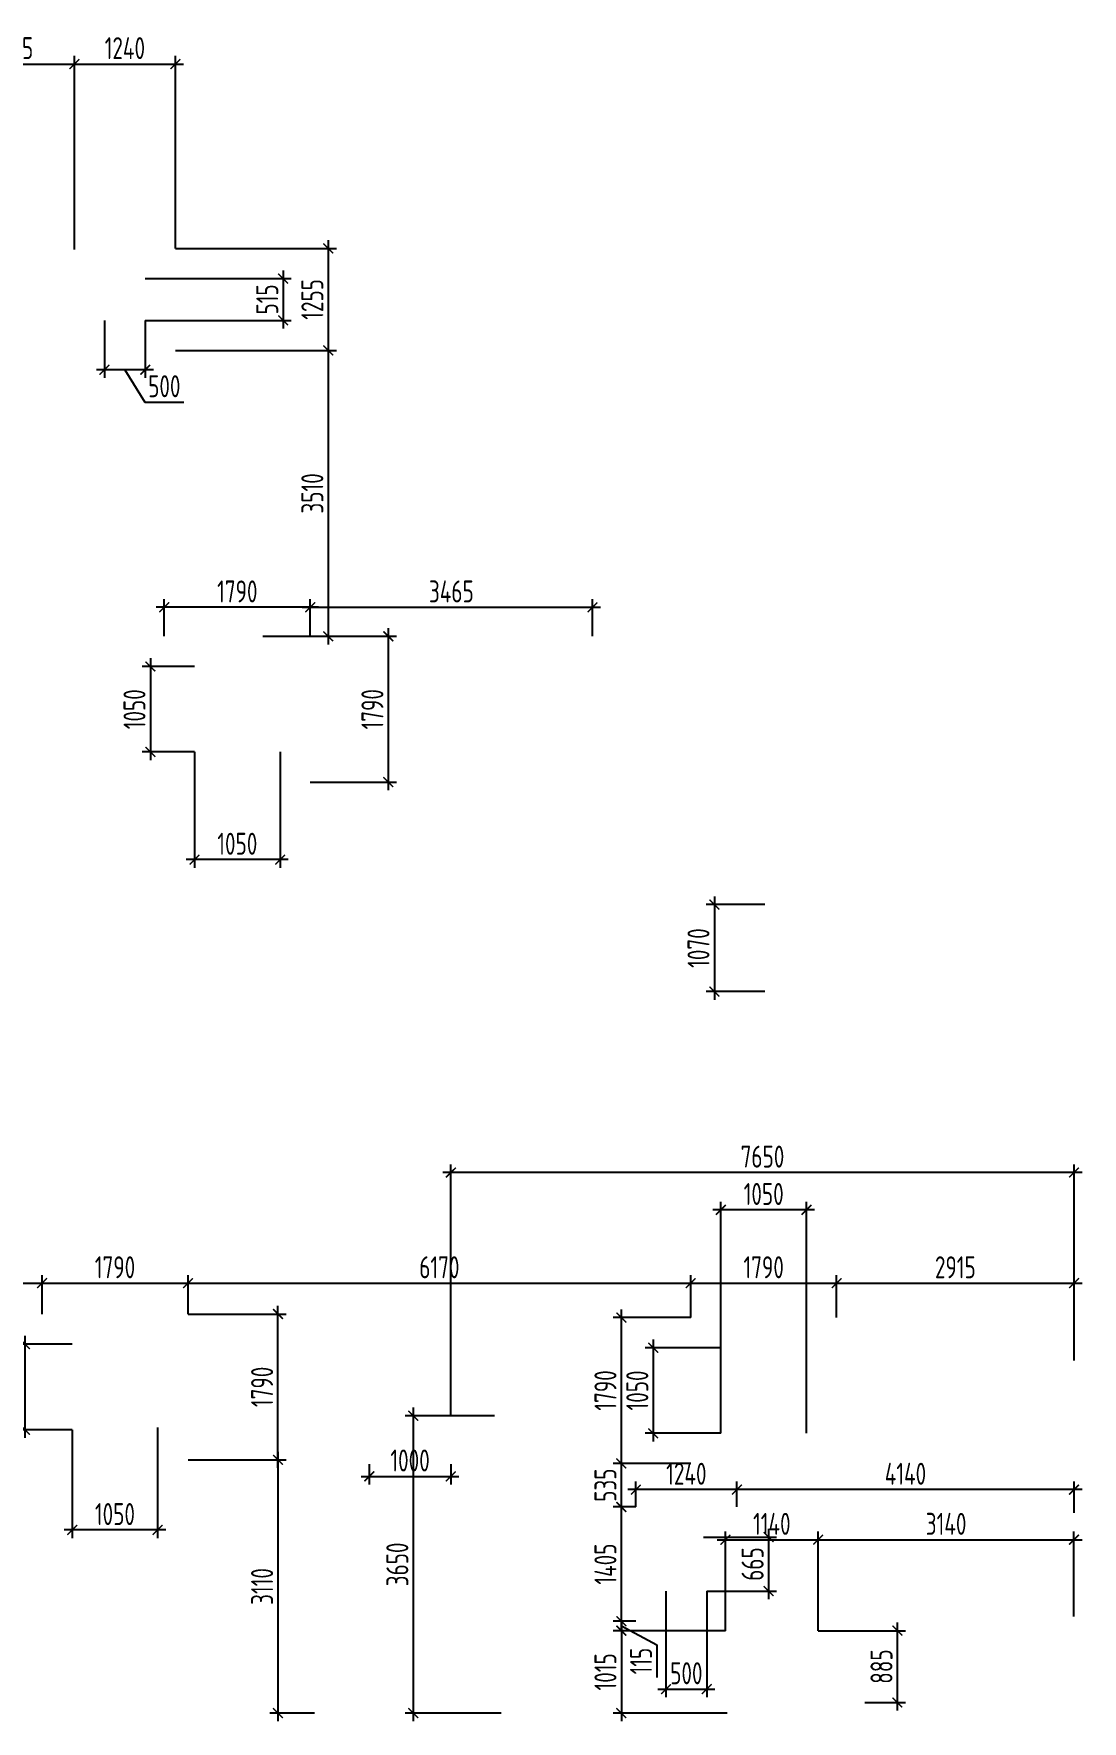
# Model space of a CAD drawing. Header units: millimetres. Extents: x -350007 to 535970, y -888 to 198380.
# Drawn here: x 475358 to 488225, y 91836 to 112560 of the extents above; entities that cross this region are included whole.
import ezdxf

# ---------------------------------------------------------------- set-up
doc = ezdxf.new("R2010")
doc.units = ezdxf.units.MM
doc.layers.add('АР_Размеры нов.', color=15, linetype='Continuous', lineweight=0)
doc.styles.add('ISOCPEUR', font='isocpeur.ttf', dxfattribs={"width": 0.7})
doc.dimstyles.new('R_100', dxfattribs={"dimtxt": 270, "dimasz": 120, "dimexe": 100, "dimexo": 0, "dimgap": 60, "dimtad": 1, "dimdec": 0, "dimrnd": 5, "dimzin": 0, "dimdsep": 46, "dimtxsty": 'ISOCPEUR', "dimblk": 'ARCHTICK', "dimcen": 0, "dimdle": 100, "dimclrd": 256, "dimclre": 256, "dimclrt": 256, "dimadec": 0, "dimazin": 0, "dimtfac": 2, "dimtdec": 0, "dimtofl": 0, "dimtmove": 1, "dimatfit": 3, "dimfxl": 1, "dimtvp": 3, "dimtolj": 1, "dimtzin": 0, "dimarcsym": 0})

# ---------------------------------------------------------------- blocks, each defined once
blk = doc.blocks.new('_ArchTick')
at = {"color": 0, "linetype": 'ByBlock', "const_width": 0.15}
blk.add_lwpolyline([(-0.5, -0.5), (0.5, 0.5)], dxfattribs=at)
blk = doc.blocks.new('*D3041')
at = {"layer": 'АР_Размеры нов.', "lineweight": -2, "ltscale": 100, "transparency": 16777216}
for p, q in [((479476, 94991), (479476, 94743)), ((480476, 94991), (480476, 94743)), ((479376, 94843), (480576, 94843))]:
    blk.add_line(p, q, dxfattribs=at)
at = {"layer": 'АР_Размеры нов.', "lineweight": -2, "ltscale": 100, "transparency": 16777216, "xscale": 120, "yscale": 120, "zscale": 120, "rotation": 180}
blk.add_blockref('_ArchTick', (479476, 94843), dxfattribs=at)
at = {"layer": 'АР_Размеры нов.', "lineweight": -2, "ltscale": 100, "transparency": 16777216, "xscale": 120, "yscale": 120, "zscale": 120}
blk.add_blockref('_ArchTick', (480476, 94843), dxfattribs=at)
at = {"layer": 'АР_Размеры нов.', "ltscale": 100, "transparency": 16777216, "insert": (479976, 95038), "char_height": 270, "attachment_point": 5, "style": 'ISOCPEUR'}
blk.add_mtext('\\A1;1000', dxfattribs=at)
blk = doc.blocks.new('*D3348')
at = {"layer": 'АР_Размеры нов.', "lineweight": -2, "transparency": 16777216}
for p, q in [((474248, 112188), (475956, 112188)), ((474348, 109770), (474348, 112288)), ((475856, 109909), (475856, 112288))]:
    blk.add_line(p, q, dxfattribs=at)
at = {"layer": 'АР_Размеры нов.', "lineweight": -2, "transparency": 16777216, "xscale": 120, "yscale": 120, "zscale": 120, "rotation": 180}
blk.add_blockref('_ArchTick', (474348, 112188), dxfattribs=at)
at = {"layer": 'АР_Размеры нов.', "lineweight": -2, "transparency": 16777216, "xscale": 120, "yscale": 120, "zscale": 120}
blk.add_blockref('_ArchTick', (475856, 112188), dxfattribs=at)
at = {"layer": 'АР_Размеры нов.', "transparency": 16777216, "insert": (475102, 112383), "char_height": 270, "attachment_point": 5, "style": 'ISOCPEUR'}
blk.add_mtext('\\A1;1505', dxfattribs=at)
blk = doc.blocks.new('*D3349')
at = {"layer": 'АР_Размеры нов.', "lineweight": -2, "transparency": 16777216}
for p, q in [((475756, 112188), (477196, 112188)), ((475856, 109909), (475856, 112288)), ((477096, 109923), (477096, 112288))]:
    blk.add_line(p, q, dxfattribs=at)
at = {"layer": 'АР_Размеры нов.', "lineweight": -2, "transparency": 16777216, "xscale": 120, "yscale": 120, "zscale": 120, "rotation": 180}
blk.add_blockref('_ArchTick', (475856, 112188), dxfattribs=at)
at = {"layer": 'АР_Размеры нов.', "lineweight": -2, "transparency": 16777216, "xscale": 120, "yscale": 120, "zscale": 120}
blk.add_blockref('_ArchTick', (477096, 112188), dxfattribs=at)
at = {"layer": 'АР_Размеры нов.', "transparency": 16777216, "insert": (476476, 112383), "char_height": 270, "attachment_point": 5, "style": 'ISOCPEUR'}
blk.add_mtext('\\A1;1240', dxfattribs=at)
blk = doc.blocks.new('*D3353')
at = {"layer": 'АР_Размеры нов.', "lineweight": -2, "transparency": 16777216}
for p, q in [((478651, 105516), (482314, 105516)), ((478751, 105160), (478751, 105616)), ((482214, 105160), (482214, 105616))]:
    blk.add_line(p, q, dxfattribs=at)
at = {"layer": 'АР_Размеры нов.', "lineweight": -2, "transparency": 16777216, "xscale": 120, "yscale": 120, "zscale": 120, "rotation": 180}
blk.add_blockref('_ArchTick', (478751, 105516), dxfattribs=at)
at = {"layer": 'АР_Размеры нов.', "lineweight": -2, "transparency": 16777216, "xscale": 120, "yscale": 120, "zscale": 120}
blk.add_blockref('_ArchTick', (482214, 105516), dxfattribs=at)
at = {"layer": 'АР_Размеры нов.', "transparency": 16777216, "insert": (480483, 105711), "char_height": 270, "attachment_point": 5, "style": 'ISOCPEUR'}
blk.add_mtext('\\A1;3465', dxfattribs=at)
blk = doc.blocks.new('*D3354')
at = {"layer": 'АР_Размеры нов.', "lineweight": -2, "transparency": 16777216}
for p, q in [((478851, 105516), (476860, 105516)), ((476960, 105160), (476960, 105616)), ((478751, 105160), (478751, 105616))]:
    blk.add_line(p, q, dxfattribs=at)
at = {"layer": 'АР_Размеры нов.', "lineweight": -2, "transparency": 16777216, "xscale": 120, "yscale": 120, "zscale": 120, "rotation": 180}
blk.add_blockref('_ArchTick', (476960, 105516), dxfattribs=at)
at = {"layer": 'АР_Размеры нов.', "lineweight": -2, "transparency": 16777216, "xscale": 120, "yscale": 120, "zscale": 120}
blk.add_blockref('_ArchTick', (478751, 105516), dxfattribs=at)
at = {"layer": 'АР_Размеры нов.', "transparency": 16777216, "insert": (477856, 105711), "char_height": 270, "attachment_point": 5, "style": 'ISOCPEUR'}
blk.add_mtext('\\A1;1790', dxfattribs=at)
blk = doc.blocks.new('*D3355')
at = {"layer": 'АР_Размеры нов.', "lineweight": -2, "transparency": 16777216}
for p, q in [((478751, 105160), (479809, 105160)), ((479709, 105260), (479709, 103269)), ((478751, 103369), (479809, 103369))]:
    blk.add_line(p, q, dxfattribs=at)
at = {"layer": 'АР_Размеры нов.', "lineweight": -2, "transparency": 16777216, "xscale": 120, "yscale": 120, "zscale": 120}
for p, rotation in [((479709, 105160), 90), ((479709, 103369), 270)]:
    blk.add_blockref('_ArchTick', p, dxfattribs=dict(at, rotation=rotation))
at = {"layer": 'АР_Размеры нов.', "transparency": 16777216, "insert": (479514, 104264), "char_height": 270, "attachment_point": 5, "rotation": 90, "style": 'ISOCPEUR'}
blk.add_mtext('\\A1;1790', dxfattribs=at)
blk = doc.blocks.new('*D3356')
at = {"layer": 'АР_Размеры нов.', "lineweight": -2, "transparency": 16777216}
for p, q in [((483711, 101966), (483711, 100696)), ((484332, 101866), (483611, 101866)), ((484332, 100796), (483611, 100796))]:
    blk.add_line(p, q, dxfattribs=at)
at = {"layer": 'АР_Размеры нов.', "lineweight": -2, "transparency": 16777216, "xscale": 120, "yscale": 120, "zscale": 120}
for p, rotation in [((483711, 101866), 90), ((483711, 100796), 270)]:
    blk.add_blockref('_ArchTick', p, dxfattribs=dict(at, rotation=rotation))
at = {"layer": 'АР_Размеры нов.', "transparency": 16777216, "insert": (483516, 101331), "char_height": 270, "attachment_point": 5, "rotation": 90, "style": 'ISOCPEUR'}
blk.add_mtext('\\A1;1070', dxfattribs=at)
blk = doc.blocks.new('*D3359')
at = {"layer": 'АР_Размеры нов.', "lineweight": -2, "transparency": 16777216}
for p, q in [((469591, 97216), (475560, 97216)), ((469691, 96837), (469691, 97316)), ((475460, 96837), (475460, 97316))]:
    blk.add_line(p, q, dxfattribs=at)
at = {"layer": 'АР_Размеры нов.', "lineweight": -2, "transparency": 16777216, "xscale": 120, "yscale": 120, "zscale": 120, "rotation": 180}
blk.add_blockref('_ArchTick', (469691, 97216), dxfattribs=at)
at = {"layer": 'АР_Размеры нов.', "lineweight": -2, "transparency": 16777216, "xscale": 120, "yscale": 120, "zscale": 120}
blk.add_blockref('_ArchTick', (475460, 97216), dxfattribs=at)
at = {"layer": 'АР_Размеры нов.', "transparency": 16777216, "insert": (472575, 97411), "char_height": 270, "attachment_point": 5, "style": 'ISOCPEUR'}
blk.add_mtext('\\A1;5770', dxfattribs=at)
blk = doc.blocks.new('*D3360')
at = {"layer": 'АР_Размеры нов.', "lineweight": -2, "transparency": 16777216}
for p, q in [((475360, 97216), (477351, 97216)), ((475460, 96837), (475460, 97316)), ((477251, 96837), (477251, 97316))]:
    blk.add_line(p, q, dxfattribs=at)
at = {"layer": 'АР_Размеры нов.', "lineweight": -2, "transparency": 16777216, "xscale": 120, "yscale": 120, "zscale": 120, "rotation": 180}
blk.add_blockref('_ArchTick', (475460, 97216), dxfattribs=at)
at = {"layer": 'АР_Размеры нов.', "lineweight": -2, "transparency": 16777216, "xscale": 120, "yscale": 120, "zscale": 120}
blk.add_blockref('_ArchTick', (477251, 97216), dxfattribs=at)
at = {"layer": 'АР_Размеры нов.', "transparency": 16777216, "insert": (476355, 97411), "char_height": 270, "attachment_point": 5, "style": 'ISOCPEUR'}
blk.add_mtext('\\A1;1790', dxfattribs=at)
blk = doc.blocks.new('*D3361')
at = {"layer": 'АР_Размеры нов.', "lineweight": -2, "transparency": 16777216}
for p, q in [((477151, 97216), (483520, 97216)), ((477251, 96837), (477251, 97316)), ((483420, 96793), (483420, 97316))]:
    blk.add_line(p, q, dxfattribs=at)
at = {"layer": 'АР_Размеры нов.', "lineweight": -2, "transparency": 16777216, "xscale": 120, "yscale": 120, "zscale": 120, "rotation": 180}
blk.add_blockref('_ArchTick', (477251, 97216), dxfattribs=at)
at = {"layer": 'АР_Размеры нов.', "lineweight": -2, "transparency": 16777216, "xscale": 120, "yscale": 120, "zscale": 120}
blk.add_blockref('_ArchTick', (483420, 97216), dxfattribs=at)
at = {"layer": 'АР_Размеры нов.', "transparency": 16777216, "insert": (480336, 97411), "char_height": 270, "attachment_point": 5, "style": 'ISOCPEUR'}
blk.add_mtext('\\A1;6170', dxfattribs=at)
blk = doc.blocks.new('*D3362')
at = {"layer": 'АР_Размеры нов.', "lineweight": -2, "transparency": 16777216}
for p, q in [((483320, 97216), (485311, 97216)), ((483420, 96793), (483420, 97316)), ((485211, 96793), (485211, 97316))]:
    blk.add_line(p, q, dxfattribs=at)
at = {"layer": 'АР_Размеры нов.', "lineweight": -2, "transparency": 16777216, "xscale": 120, "yscale": 120, "zscale": 120, "rotation": 180}
blk.add_blockref('_ArchTick', (483420, 97216), dxfattribs=at)
at = {"layer": 'АР_Размеры нов.', "lineweight": -2, "transparency": 16777216, "xscale": 120, "yscale": 120, "zscale": 120}
blk.add_blockref('_ArchTick', (485211, 97216), dxfattribs=at)
at = {"layer": 'АР_Размеры нов.', "transparency": 16777216, "insert": (484316, 97411), "char_height": 270, "attachment_point": 5, "style": 'ISOCPEUR'}
blk.add_mtext('\\A1;1790', dxfattribs=at)
blk = doc.blocks.new('*D3363')
at = {"layer": 'АР_Размеры нов.', "lineweight": -2, "transparency": 16777216}
for p, q in [((485111, 97216), (488225, 97216)), ((485211, 96793), (485211, 97316)), ((488125, 96714), (488125, 97316))]:
    blk.add_line(p, q, dxfattribs=at)
at = {"layer": 'АР_Размеры нов.', "lineweight": -2, "transparency": 16777216, "xscale": 120, "yscale": 120, "zscale": 120, "rotation": 180}
blk.add_blockref('_ArchTick', (485211, 97216), dxfattribs=at)
at = {"layer": 'АР_Размеры нов.', "lineweight": -2, "transparency": 16777216, "xscale": 120, "yscale": 120, "zscale": 120}
blk.add_blockref('_ArchTick', (488125, 97216), dxfattribs=at)
at = {"layer": 'АР_Размеры нов.', "transparency": 16777216, "insert": (486668, 97411), "char_height": 270, "attachment_point": 5, "style": 'ISOCPEUR'}
blk.add_mtext('\\A1;2915', dxfattribs=at)
blk = doc.blocks.new('*D3367')
at = {"layer": 'АР_Размеры нов.', "lineweight": -2, "transparency": 16777216}
for p, q in [((477251, 96837), (478455, 96837)), ((478355, 94946), (478355, 96937)), ((477251, 95046), (478455, 95046))]:
    blk.add_line(p, q, dxfattribs=at)
at = {"layer": 'АР_Размеры нов.', "lineweight": -2, "transparency": 16777216, "xscale": 120, "yscale": 120, "zscale": 120}
for p, rotation in [((478355, 96837), 90), ((478355, 95046), 270)]:
    blk.add_blockref('_ArchTick', p, dxfattribs=dict(at, rotation=rotation))
at = {"layer": 'АР_Размеры нов.', "transparency": 16777216, "insert": (478160, 95942), "char_height": 270, "attachment_point": 5, "rotation": 90, "style": 'ISOCPEUR'}
blk.add_mtext('\\A1;1790', dxfattribs=at)
blk = doc.blocks.new('*D3368')
at = {"layer": 'АР_Размеры нов.', "lineweight": -2, "transparency": 16777216}
for p, q in [((478355, 95146), (478355, 91836)), ((477251, 95046), (478455, 95046)), ((478804, 91936), (478255, 91936))]:
    blk.add_line(p, q, dxfattribs=at)
at = {"layer": 'АР_Размеры нов.', "lineweight": -2, "transparency": 16777216, "xscale": 120, "yscale": 120, "zscale": 120}
for p, rotation in [((478355, 95046), 90), ((478355, 91936), 270)]:
    blk.add_blockref('_ArchTick', p, dxfattribs=dict(at, rotation=rotation))
at = {"layer": 'АР_Размеры нов.', "transparency": 16777216, "insert": (478160, 93491), "char_height": 270, "attachment_point": 5, "rotation": 90, "style": 'ISOCPEUR'}
blk.add_mtext('\\A1;3110', dxfattribs=at)
blk = doc.blocks.new('*D3369')
at = {"layer": 'АР_Размеры нов.', "lineweight": -2, "transparency": 16777216}
for p, q in [((482569, 92964), (482569, 94567)), ((482747, 94467), (482469, 94467)), ((482747, 93064), (482469, 93064))]:
    blk.add_line(p, q, dxfattribs=at)
at = {"layer": 'АР_Размеры нов.', "lineweight": -2, "transparency": 16777216, "xscale": 120, "yscale": 120, "zscale": 120}
for p, rotation in [((482569, 94467), 90), ((482569, 93064), 270)]:
    blk.add_blockref('_ArchTick', p, dxfattribs=dict(at, rotation=rotation))
at = {"layer": 'АР_Размеры нов.', "transparency": 16777216, "insert": (482374, 93766), "char_height": 270, "attachment_point": 5, "rotation": 90, "style": 'ISOCPEUR'}
blk.add_mtext('\\A1;1405', dxfattribs=at)
blk = doc.blocks.new('*D3370')
at = {"layer": 'АР_Размеры нов.', "lineweight": -2, "transparency": 16777216}
for p, q in [((483420, 95002), (482469, 95002)), ((482569, 94367), (482569, 95102)), ((482747, 94467), (482469, 94467))]:
    blk.add_line(p, q, dxfattribs=at)
at = {"layer": 'АР_Размеры нов.', "lineweight": -2, "transparency": 16777216, "xscale": 120, "yscale": 120, "zscale": 120}
for p, rotation in [((482569, 95002), 90), ((482569, 94467), 270)]:
    blk.add_blockref('_ArchTick', p, dxfattribs=dict(at, rotation=rotation))
at = {"layer": 'АР_Размеры нов.', "transparency": 16777216, "insert": (482374, 94735), "char_height": 270, "attachment_point": 5, "rotation": 90, "style": 'ISOCPEUR'}
blk.add_mtext('\\A1;535', dxfattribs=at)
blk = doc.blocks.new('*D3371')
at = {"layer": 'АР_Размеры нов.', "lineweight": -2, "transparency": 16777216}
for p, q in [((483420, 96793), (482469, 96793)), ((482569, 94902), (482569, 96893)), ((483420, 95002), (482469, 95002))]:
    blk.add_line(p, q, dxfattribs=at)
at = {"layer": 'АР_Размеры нов.', "lineweight": -2, "transparency": 16777216, "xscale": 120, "yscale": 120, "zscale": 120}
for p, rotation in [((482569, 96793), 90), ((482569, 95002), 270)]:
    blk.add_blockref('_ArchTick', p, dxfattribs=dict(at, rotation=rotation))
at = {"layer": 'АР_Размеры нов.', "transparency": 16777216, "insert": (482374, 95898), "char_height": 270, "attachment_point": 5, "rotation": 90, "style": 'ISOCPEUR'}
blk.add_mtext('\\A1;1790', dxfattribs=at)
blk = doc.blocks.new('*D3372')
at = {"layer": 'АР_Размеры нов.', "lineweight": -2, "transparency": 16777216}
for p, q in [((482747, 93064), (482469, 93064)), ((482569, 93064), (482569, 93184)), ((482569, 93064), (482569, 92948)), ((483847, 92948), (482469, 92948)), ((482569, 93006), (483005, 92776)), ((482569, 92948), (482569, 92828)), ((483005, 92776), (483005, 92373))]:
    blk.add_line(p, q, dxfattribs=at)
at = {"layer": 'АР_Размеры нов.', "lineweight": -2, "transparency": 16777216, "xscale": 120, "yscale": 120, "zscale": 120}
for p, rotation in [((482569, 93064), 270), ((482569, 92948), 90)]:
    blk.add_blockref('_ArchTick', p, dxfattribs=dict(at, rotation=rotation))
at = {"layer": 'АР_Размеры нов.', "transparency": 16777216, "insert": (482810, 92575), "char_height": 270, "attachment_point": 5, "rotation": 90, "style": 'ISOCPEUR'}
blk.add_mtext('\\A1;115', dxfattribs=at)
blk = doc.blocks.new('*D3373')
at = {"layer": 'АР_Размеры нов.', "lineweight": -2, "transparency": 16777216}
for p, q in [((483847, 92948), (482469, 92948)), ((482569, 93048), (482569, 91836)), ((483867, 91936), (482469, 91936))]:
    blk.add_line(p, q, dxfattribs=at)
at = {"layer": 'АР_Размеры нов.', "lineweight": -2, "transparency": 16777216, "xscale": 120, "yscale": 120, "zscale": 120}
for p, rotation in [((482569, 92948), 90), ((482569, 91936), 270)]:
    blk.add_blockref('_ArchTick', p, dxfattribs=dict(at, rotation=rotation))
at = {"layer": 'АР_Размеры нов.', "transparency": 16777216, "insert": (482374, 92442), "char_height": 270, "attachment_point": 5, "rotation": 90, "style": 'ISOCPEUR'}
blk.add_mtext('\\A1;1015', dxfattribs=at)
blk = doc.blocks.new('*D3374')
at = {"layer": 'АР_Размеры нов.', "lineweight": -2, "transparency": 16777216}
for p, q in [((483987, 94467), (483987, 94780)), ((488125, 94396), (488125, 94780)), ((488225, 94680), (483887, 94680))]:
    blk.add_line(p, q, dxfattribs=at)
at = {"layer": 'АР_Размеры нов.', "lineweight": -2, "transparency": 16777216, "xscale": 120, "yscale": 120, "zscale": 120, "rotation": 180}
blk.add_blockref('_ArchTick', (483987, 94680), dxfattribs=at)
at = {"layer": 'АР_Размеры нов.', "lineweight": -2, "transparency": 16777216, "xscale": 120, "yscale": 120, "zscale": 120}
blk.add_blockref('_ArchTick', (488125, 94680), dxfattribs=at)
at = {"layer": 'АР_Размеры нов.', "transparency": 16777216, "insert": (486056, 94875), "char_height": 270, "attachment_point": 5, "style": 'ISOCPEUR'}
blk.add_mtext('\\A1;4140', dxfattribs=at)
blk = doc.blocks.new('*D3375')
at = {"layer": 'АР_Размеры нов.', "lineweight": -2, "transparency": 16777216}
for p, q in [((482747, 94467), (482747, 94780)), ((483987, 94467), (483987, 94780)), ((484087, 94680), (482647, 94680))]:
    blk.add_line(p, q, dxfattribs=at)
at = {"layer": 'АР_Размеры нов.', "lineweight": -2, "transparency": 16777216, "xscale": 120, "yscale": 120, "zscale": 120, "rotation": 180}
blk.add_blockref('_ArchTick', (482747, 94680), dxfattribs=at)
at = {"layer": 'АР_Размеры нов.', "lineweight": -2, "transparency": 16777216, "xscale": 120, "yscale": 120, "zscale": 120}
blk.add_blockref('_ArchTick', (483987, 94680), dxfattribs=at)
at = {"layer": 'АР_Размеры нов.', "transparency": 16777216, "insert": (483367, 94875), "char_height": 270, "attachment_point": 5, "style": 'ISOCPEUR'}
blk.add_mtext('\\A1;1240', dxfattribs=at)
blk = doc.blocks.new('*D3376')
at = {"layer": 'АР_Размеры нов.', "lineweight": -2, "transparency": 16777216}
for p, q in [((484985, 92948), (486057, 92948)), ((485957, 91966), (485957, 93048)), ((485558, 92066), (486057, 92066))]:
    blk.add_line(p, q, dxfattribs=at)
at = {"layer": 'АР_Размеры нов.', "lineweight": -2, "transparency": 16777216, "xscale": 120, "yscale": 120, "zscale": 120}
for p, rotation in [((485957, 92948), 90), ((485957, 92066), 270)]:
    blk.add_blockref('_ArchTick', p, dxfattribs=dict(at, rotation=rotation))
at = {"layer": 'АР_Размеры нов.', "transparency": 16777216, "insert": (485762, 92507), "char_height": 270, "attachment_point": 5, "rotation": 90, "style": 'ISOCPEUR'}
blk.add_mtext('\\A1;885', dxfattribs=at)
blk = doc.blocks.new('*D3377')
at = {"layer": 'АР_Размеры нов.', "lineweight": -2, "transparency": 16777216}
for p, q in [((483847, 92948), (483847, 94165)), ((484985, 92948), (484985, 94165)), ((483747, 94065), (485085, 94065))]:
    blk.add_line(p, q, dxfattribs=at)
at = {"layer": 'АР_Размеры нов.', "lineweight": -2, "transparency": 16777216, "xscale": 120, "yscale": 120, "zscale": 120, "rotation": 180}
blk.add_blockref('_ArchTick', (483847, 94065), dxfattribs=at)
at = {"layer": 'АР_Размеры нов.', "lineweight": -2, "transparency": 16777216, "xscale": 120, "yscale": 120, "zscale": 120}
blk.add_blockref('_ArchTick', (484985, 94065), dxfattribs=at)
at = {"layer": 'АР_Размеры нов.', "transparency": 16777216, "insert": (484416, 94260), "char_height": 270, "attachment_point": 5, "style": 'ISOCPEUR'}
blk.add_mtext('\\A1;1140', dxfattribs=at)
blk = doc.blocks.new('*D3378')
at = {"layer": 'АР_Размеры нов.', "lineweight": -2, "transparency": 16777216}
for p, q in [((484985, 92948), (484985, 94165)), ((488124, 93122), (488124, 94165)), ((484885, 94065), (488224, 94065))]:
    blk.add_line(p, q, dxfattribs=at)
at = {"layer": 'АР_Размеры нов.', "lineweight": -2, "transparency": 16777216, "xscale": 120, "yscale": 120, "zscale": 120, "rotation": 180}
blk.add_blockref('_ArchTick', (484985, 94065), dxfattribs=at)
at = {"layer": 'АР_Размеры нов.', "lineweight": -2, "transparency": 16777216, "xscale": 120, "yscale": 120, "zscale": 120}
blk.add_blockref('_ArchTick', (488124, 94065), dxfattribs=at)
at = {"layer": 'АР_Размеры нов.', "transparency": 16777216, "insert": (486555, 94260), "char_height": 270, "attachment_point": 5, "style": 'ISOCPEUR'}
blk.add_mtext('\\A1;3140', dxfattribs=at)
blk = doc.blocks.new('*D3482')
at = {"layer": 'АР_Размеры нов.', "lineweight": -2, "transparency": 16777216}
for p, q in [((483577, 94097), (484475, 94097)), ((484375, 94197), (484375, 93334)), ((483617, 93434), (484475, 93434))]:
    blk.add_line(p, q, dxfattribs=at)
at = {"layer": 'АР_Размеры нов.', "lineweight": -2, "transparency": 16777216, "xscale": 120, "yscale": 120, "zscale": 120}
for p, rotation in [((484375, 94097), 90), ((484375, 93434), 270)]:
    blk.add_blockref('_ArchTick', p, dxfattribs=dict(at, rotation=rotation))
at = {"layer": 'АР_Размеры нов.', "transparency": 16777216, "insert": (484180, 93766), "char_height": 270, "attachment_point": 5, "rotation": 90, "style": 'ISOCPEUR'}
blk.add_mtext('\\A1;665', dxfattribs=at)
blk = doc.blocks.new('*D3483')
at = {"layer": 'АР_Размеры нов.', "lineweight": -2, "transparency": 16777216}
for p, q in [((483117, 93434), (483117, 92130)), ((483617, 93434), (483617, 92130)), ((483017, 92230), (483717, 92230))]:
    blk.add_line(p, q, dxfattribs=at)
at = {"layer": 'АР_Размеры нов.', "lineweight": -2, "transparency": 16777216, "xscale": 120, "yscale": 120, "zscale": 120, "rotation": 180}
blk.add_blockref('_ArchTick', (483117, 92230), dxfattribs=at)
at = {"layer": 'АР_Размеры нов.', "lineweight": -2, "transparency": 16777216, "xscale": 120, "yscale": 120, "zscale": 120}
blk.add_blockref('_ArchTick', (483617, 92230), dxfattribs=at)
at = {"layer": 'АР_Размеры нов.', "transparency": 16777216, "insert": (483367, 92425), "char_height": 270, "attachment_point": 5, "style": 'ISOCPEUR'}
blk.add_mtext('\\A1;500', dxfattribs=at)
blk = doc.blocks.new('*D3484')
at = {"layer": 'АР_Размеры нов.', "lineweight": -2, "transparency": 16777216}
for p, q in [((484941, 98116), (483690, 98116)), ((483790, 95372), (483790, 98216)), ((484841, 95372), (484841, 98216))]:
    blk.add_line(p, q, dxfattribs=at)
at = {"layer": 'АР_Размеры нов.', "lineweight": -2, "transparency": 16777216, "xscale": 120, "yscale": 120, "zscale": 120, "rotation": 180}
blk.add_blockref('_ArchTick', (483790, 98116), dxfattribs=at)
at = {"layer": 'АР_Размеры нов.', "lineweight": -2, "transparency": 16777216, "xscale": 120, "yscale": 120, "zscale": 120}
blk.add_blockref('_ArchTick', (484841, 98116), dxfattribs=at)
at = {"layer": 'АР_Размеры нов.', "transparency": 16777216, "insert": (484316, 98311), "char_height": 270, "attachment_point": 5, "style": 'ISOCPEUR'}
blk.add_mtext('\\A1;1050', dxfattribs=at)
blk = doc.blocks.new('*D3485')
at = {"layer": 'АР_Размеры нов.', "lineweight": -2, "transparency": 16777216}
for p, q in [((483790, 96423), (482860, 96423)), ((482960, 96523), (482960, 95272)), ((483790, 95372), (482860, 95372))]:
    blk.add_line(p, q, dxfattribs=at)
at = {"layer": 'АР_Размеры нов.', "lineweight": -2, "transparency": 16777216, "xscale": 120, "yscale": 120, "zscale": 120}
for p, rotation in [((482960, 96423), 90), ((482960, 95372), 270)]:
    blk.add_blockref('_ArchTick', p, dxfattribs=dict(at, rotation=rotation))
at = {"layer": 'АР_Размеры нов.', "transparency": 16777216, "insert": (482765, 95898), "char_height": 270, "attachment_point": 5, "rotation": 90, "style": 'ISOCPEUR'}
blk.add_mtext('\\A1;1050', dxfattribs=at)
blk = doc.blocks.new('*D3486')
at = {"layer": 'АР_Размеры нов.', "lineweight": -2, "transparency": 16777216}
for p, q in [((475830, 96467), (475149, 96467)), ((475249, 96567), (475249, 95316)), ((475830, 95416), (475149, 95416))]:
    blk.add_line(p, q, dxfattribs=at)
at = {"layer": 'АР_Размеры нов.', "lineweight": -2, "transparency": 16777216, "xscale": 120, "yscale": 120, "zscale": 120}
for p, rotation in [((475249, 96467), 90), ((475249, 95416), 270)]:
    blk.add_blockref('_ArchTick', p, dxfattribs=dict(at, rotation=rotation))
at = {"layer": 'АР_Размеры нов.', "transparency": 16777216, "insert": (475054, 95942), "char_height": 270, "attachment_point": 5, "rotation": 90, "style": 'ISOCPEUR'}
blk.add_mtext('\\A1;1050', dxfattribs=at)
blk = doc.blocks.new('*D3487')
at = {"layer": 'АР_Размеры нов.', "lineweight": -2, "transparency": 16777216}
for p, q in [((475830, 95416), (475830, 94085)), ((476878, 95442), (476878, 94085)), ((476978, 94185), (475730, 94185))]:
    blk.add_line(p, q, dxfattribs=at)
at = {"layer": 'АР_Размеры нов.', "lineweight": -2, "transparency": 16777216, "xscale": 120, "yscale": 120, "zscale": 120, "rotation": 180}
blk.add_blockref('_ArchTick', (475830, 94185), dxfattribs=at)
at = {"layer": 'АР_Размеры нов.', "lineweight": -2, "transparency": 16777216, "xscale": 120, "yscale": 120, "zscale": 120}
blk.add_blockref('_ArchTick', (476878, 94185), dxfattribs=at)
at = {"layer": 'АР_Размеры нов.', "transparency": 16777216, "insert": (476354, 94380), "char_height": 270, "attachment_point": 5, "style": 'ISOCPEUR'}
blk.add_mtext('\\A1;1050', dxfattribs=at)
blk = doc.blocks.new('*D3494')
at = {"layer": 'АР_Размеры нов.', "lineweight": -2, "transparency": 16777216}
for p, q in [((477330, 103739), (477330, 102317)), ((478381, 103739), (478381, 102317)), ((478481, 102417), (477230, 102417))]:
    blk.add_line(p, q, dxfattribs=at)
at = {"layer": 'АР_Размеры нов.', "lineweight": -2, "transparency": 16777216, "xscale": 120, "yscale": 120, "zscale": 120, "rotation": 180}
blk.add_blockref('_ArchTick', (477330, 102417), dxfattribs=at)
at = {"layer": 'АР_Размеры нов.', "lineweight": -2, "transparency": 16777216, "xscale": 120, "yscale": 120, "zscale": 120}
blk.add_blockref('_ArchTick', (478381, 102417), dxfattribs=at)
at = {"layer": 'АР_Размеры нов.', "transparency": 16777216, "insert": (477856, 102612), "char_height": 270, "attachment_point": 5, "style": 'ISOCPEUR'}
blk.add_mtext('\\A1;1050', dxfattribs=at)
blk = doc.blocks.new('*D3495')
at = {"layer": 'АР_Размеры нов.', "lineweight": -2, "transparency": 16777216}
for p, q in [((476789, 104890), (476789, 103639)), ((477330, 104790), (476689, 104790)), ((477330, 103739), (476689, 103739))]:
    blk.add_line(p, q, dxfattribs=at)
at = {"layer": 'АР_Размеры нов.', "lineweight": -2, "transparency": 16777216, "xscale": 120, "yscale": 120, "zscale": 120}
for p, rotation in [((476789, 104790), 90), ((476789, 103739), 270)]:
    blk.add_blockref('_ArchTick', p, dxfattribs=dict(at, rotation=rotation))
at = {"layer": 'АР_Размеры нов.', "transparency": 16777216, "insert": (476594, 104264), "char_height": 270, "attachment_point": 5, "rotation": 90, "style": 'ISOCPEUR'}
blk.add_mtext('\\A1;1050', dxfattribs=at)
blk = doc.blocks.new('*D3506')
at = {"layer": 'АР_Размеры нов.', "lineweight": -2, "transparency": 16777216}
for p, q in [((476226, 109040), (476226, 108333)), ((476726, 109040), (476726, 108333)), ((476826, 108433), (476126, 108433)), ((476476, 108433), (476720, 108036)), ((476720, 108036), (477199, 108036))]:
    blk.add_line(p, q, dxfattribs=at)
at = {"layer": 'АР_Размеры нов.', "lineweight": -2, "transparency": 16777216, "xscale": 120, "yscale": 120, "zscale": 120, "rotation": 180}
blk.add_blockref('_ArchTick', (476226, 108433), dxfattribs=at)
at = {"layer": 'АР_Размеры нов.', "lineweight": -2, "transparency": 16777216, "xscale": 120, "yscale": 120, "zscale": 120}
blk.add_blockref('_ArchTick', (476726, 108433), dxfattribs=at)
at = {"layer": 'АР_Размеры нов.', "transparency": 16777216, "insert": (476960, 108231), "char_height": 270, "attachment_point": 5, "style": 'ISOCPEUR'}
blk.add_mtext('\\A1;500', dxfattribs=at)
blk = doc.blocks.new('*D3509')
at = {"layer": 'АР_Размеры нов.', "lineweight": -2, "transparency": 16777216}
for p, q in [((477096, 109923), (479072, 109923)), ((478972, 110023), (478972, 108570)), ((477096, 108670), (479072, 108670))]:
    blk.add_line(p, q, dxfattribs=at)
at = {"layer": 'АР_Размеры нов.', "lineweight": -2, "transparency": 16777216, "xscale": 120, "yscale": 120, "zscale": 120}
for p, rotation in [((478972, 109923), 90), ((478972, 108670), 270)]:
    blk.add_blockref('_ArchTick', p, dxfattribs=dict(at, rotation=rotation))
at = {"layer": 'АР_Размеры нов.', "transparency": 16777216, "insert": (478777, 109297), "char_height": 270, "attachment_point": 5, "rotation": 90, "style": 'ISOCPEUR'}
blk.add_mtext('\\A1;1255', dxfattribs=at)
blk = doc.blocks.new('*D3510')
at = {"layer": 'АР_Размеры нов.', "lineweight": -2, "transparency": 16777216}
for p, q in [((477096, 108670), (479072, 108670)), ((478972, 108770), (478972, 105060)), ((478170, 105160), (479072, 105160))]:
    blk.add_line(p, q, dxfattribs=at)
at = {"layer": 'АР_Размеры нов.', "lineweight": -2, "transparency": 16777216, "xscale": 120, "yscale": 120, "zscale": 120}
for p, rotation in [((478972, 108670), 90), ((478972, 105160), 270)]:
    blk.add_blockref('_ArchTick', p, dxfattribs=dict(at, rotation=rotation))
at = {"layer": 'АР_Размеры нов.', "transparency": 16777216, "insert": (478777, 106915), "char_height": 270, "attachment_point": 5, "rotation": 90, "style": 'ISOCPEUR'}
blk.add_mtext('\\A1;3510', dxfattribs=at)
blk = doc.blocks.new('*D3511')
at = {"layer": 'АР_Размеры нов.', "lineweight": -2, "transparency": 16777216}
for p, q in [((478418, 109653), (478418, 108940)), ((476726, 109553), (478518, 109553)), ((476726, 109040), (478518, 109040))]:
    blk.add_line(p, q, dxfattribs=at)
at = {"layer": 'АР_Размеры нов.', "lineweight": -2, "transparency": 16777216, "xscale": 120, "yscale": 120, "zscale": 120}
for p, rotation in [((478418, 109553), 90), ((478418, 109040), 270)]:
    blk.add_blockref('_ArchTick', p, dxfattribs=dict(at, rotation=rotation))
at = {"layer": 'АР_Размеры нов.', "transparency": 16777216, "insert": (478223, 109297), "char_height": 270, "attachment_point": 5, "rotation": 90, "style": 'ISOCPEUR'}
blk.add_mtext('\\A1;515', dxfattribs=at)
blk = doc.blocks.new('*D3532')
at = {"layer": 'АР_Размеры нов.', "lineweight": -2, "transparency": 16777216}
for p, q in [((480477, 95588), (480477, 98675)), ((488125, 96264), (488125, 98675)), ((488225, 98575), (480377, 98575))]:
    blk.add_line(p, q, dxfattribs=at)
at = {"layer": 'АР_Размеры нов.', "lineweight": -2, "transparency": 16777216, "xscale": 120, "yscale": 120, "zscale": 120, "rotation": 180}
blk.add_blockref('_ArchTick', (480477, 98575), dxfattribs=at)
at = {"layer": 'АР_Размеры нов.', "lineweight": -2, "transparency": 16777216, "xscale": 120, "yscale": 120, "zscale": 120}
blk.add_blockref('_ArchTick', (488125, 98575), dxfattribs=at)
at = {"layer": 'АР_Размеры нов.', "transparency": 16777216, "insert": (484301, 98770), "char_height": 270, "attachment_point": 5, "style": 'ISOCPEUR'}
blk.add_mtext('\\A1;7650', dxfattribs=at)
blk = doc.blocks.new('*D3533')
at = {"layer": 'АР_Размеры нов.', "lineweight": -2, "transparency": 16777216}
for p, q in [((481014, 95588), (479915, 95588)), ((480015, 95688), (480015, 91836)), ((481096, 91936), (479915, 91936))]:
    blk.add_line(p, q, dxfattribs=at)
at = {"layer": 'АР_Размеры нов.', "lineweight": -2, "transparency": 16777216, "xscale": 120, "yscale": 120, "zscale": 120}
for p, rotation in [((480015, 95588), 90), ((480015, 91936), 270)]:
    blk.add_blockref('_ArchTick', p, dxfattribs=dict(at, rotation=rotation))
at = {"layer": 'АР_Размеры нов.', "transparency": 16777216, "insert": (479820, 93762), "char_height": 270, "attachment_point": 5, "rotation": 90, "style": 'ISOCPEUR'}
blk.add_mtext('\\A1;3650', dxfattribs=at)

msp = doc.modelspace()

# ---------------------------------------------------------------- dimensions: what is measured, and where the dimension line sits
at = {"layer": 'АР_Размеры нов.'}
for base, p1, p2, picture, middle in [((475855.7, 112187.6), (474348.3, 109770.3), (475855.7, 109909.3), '*D3348', (475102, 112382.6)), ((477095.7, 112187.6), (475855.7, 109909.3), (477095.7, 109923.2), '*D3349', (476475.7, 112382.6)), ((476960.1, 105516.3), (478751.1, 105160), (476960.1, 105160), '*D3354', (477855.6, 105711.3)), ((482214.1, 105516.3), (478751.1, 105160), (482214.1, 105160), '*D3353', (480482.6, 105711.3)), ((477330.1, 102417.2), (478381.1, 103739), (477330.1, 103739), '*D3494', (477855.6, 102612.2)), ((480477, 98574.5), (488125.4, 96263.8), (480477, 95587.7), '*D3532', (484301.2, 98769.5)), ((483790.3, 98116.5), (484841.3, 95372), (483790.3, 95372), '*D3484', (484315.8, 98311.5)), ((475459.9, 97216.1), (469690.9, 96837), (475459.9, 96837), '*D3359', (472575.4, 97411.1)), ((477250.9, 97216.1), (475459.9, 96837), (477250.9, 96837), '*D3360', (476355.4, 97411.1)), ((483420.3, 97216.1), (477250.9, 96837), (483420.3, 96793), '*D3361', (480335.6, 97411.1)), ((485211.3, 97216.1), (483420.3, 96793), (485211.3, 96793), '*D3362', (484315.8, 97411.1)), ((488125.4, 97216.1), (485211.3, 96793), (488125.4, 96714.2), '*D3363', (486668.3, 97411.1)), ((475829.9492, 94184.836), (476878.3952, 95441.5299), (475829.9492, 95416.0299), '*D3487', (476354.1722, 94379.836)), ((482747.3, 94679.7), (483987.3, 94467.1), (482747.3, 94467.1), '*D3375', (483367.3, 94874.7)), ((483987.3, 94679.7), (488125.4, 94396.1), (483987.3, 94467.1), '*D3374', (486056.4, 94874.7)), ((484985.5, 94064.6), (483847.3, 92948.4), (484985.5, 92948.5), '*D3377', (484416.4, 94259.6)), ((488124.5, 94064.6), (484985.5, 92948.5), (488124.5, 93121.7), '*D3378', (486555, 94259.6)), ((483617.3, 92229.9), (483117.3, 93434.3), (483617.3, 93434.3), '*D3483', (483367.3, 92424.9))]:
    dim = msp.add_linear_dim(base=base, p1=p1, p2=p2, dimstyle='R_100', override={"dimpost": '\\X'}, dxfattribs=at)
    dim.commit()
    dim.dimension.update_dxf_attribs({"geometry": picture, "text_midpoint": middle})
for base, p1, p2, picture, middle in [((478972.2, 108670.5), (477095.7, 109923.2), (477095.7, 108670.5), '*D3509', (478777.2, 109296.9)), ((478418.5, 109040.5), (476725.7, 109553.2), (476725.7, 109040.5), '*D3511', (478223.5, 109296.9)), ((478972.2262, 105159.9908), (477095.6887, 108670.4831), (478169.5512, 105159.9908), '*D3510', (478777.2262, 106915.237)), ((479708.7, 103369), (478751.1, 105160), (478751.1, 103369), '*D3355', (479513.7, 104264.5)), ((476788.7, 103739), (477330.1, 104790), (477330.1, 103739), '*D3495', (476593.7, 104264.5)), ((483710.6, 100795.5), (484332.3, 101865.7), (484332.3, 100795.5), '*D3356', (483515.6, 101330.6)), ((478355.2, 96837), (477250.9, 95046), (477250.9, 96837), '*D3367', (478160.2, 95941.5)), ((482569.3, 96793), (483420.3, 95002), (483420.3, 96793), '*D3371', (482374.3, 95897.5)), ((475249, 95416), (475829.9, 96467), (475829.9, 95416), '*D3486', (475054, 95941.5)), ((482960.2, 95372), (483790.3, 96423), (483790.3, 95372), '*D3485', (482765.2, 95897.5)), ((480014.8, 91935.7), (481014, 95587.7), (481096.4, 91935.7), '*D3533', (479819.8, 93761.7)), ((478355.2, 91935.7), (477250.9, 95046), (478804.1, 91935.7), '*D3368', (478160.2, 93490.9)), ((482569.3, 95002), (482747.3, 94467.1), (483420.3, 95002), '*D3370', (482374.3, 94734.5)), ((482569.3, 94467.1), (482747.3, 93064.3), (482747.3, 94467.1), '*D3369', (482374.3, 93765.7)), ((484374.6, 93434.3), (483577, 94097.1), (483617.3, 93434.3), '*D3482', (484179.6, 93765.7)), ((482569.3, 91935.7), (483847.3, 92948.4), (483867.3, 91935.7), '*D3373', (482374.3, 92442)), ((485956.7, 92948.5), (485557.8, 92065.7), (484985.5, 92948.5), '*D3376', (485761.7, 92507.1))]:
    dim = msp.add_linear_dim(base=base, p1=p1, p2=p2, angle=90, dimstyle='R_100', override={"dimpost": '\\X'}, dxfattribs=at)
    dim.commit()
    dim.dimension.update_dxf_attribs({"geometry": picture, "text_midpoint": middle})
dim = msp.add_linear_dim(base=(476225.7, 108432.8), p1=(476725.7, 109040.5), p2=(476225.7, 109040.5), dimstyle='R_100', override={"dimpost": '\\X'}, dxfattribs=at)
dim.commit()
dim.dimension.update_dxf_attribs({"geometry": '*D3506', "text_midpoint": (476780.1, 108035.5), "dimtype": 160})
at = {"layer": 'АР_Размеры нов.', "ltscale": 100}
dim = msp.add_linear_dim(base=(480476.4, 94842.8), p1=(479476.4, 94990.6), p2=(480476.4, 94990.6), dimstyle='R_100', override={"dimpost": '\\X', "dimfxl": 2.5, "dimarcsym": 2}, dxfattribs=at)
dim.commit()
dim.dimension.update_dxf_attribs({"geometry": '*D3041', "text_midpoint": (479976.4, 95037.8)})
at = {"layer": 'АР_Размеры нов.'}
dim = msp.add_linear_dim(base=(482569.3, 92948.4), p1=(482747.3, 93064.3), p2=(483847.3, 92948.4), angle=90, dimstyle='R_100', override={"dimpost": '\\X'}, dxfattribs=at)
dim.commit()
dim.dimension.update_dxf_attribs({"geometry": '*D3372', "text_midpoint": (483004.8, 92716.4), "dimtype": 160})

doc.saveas('drawing.dxf')
